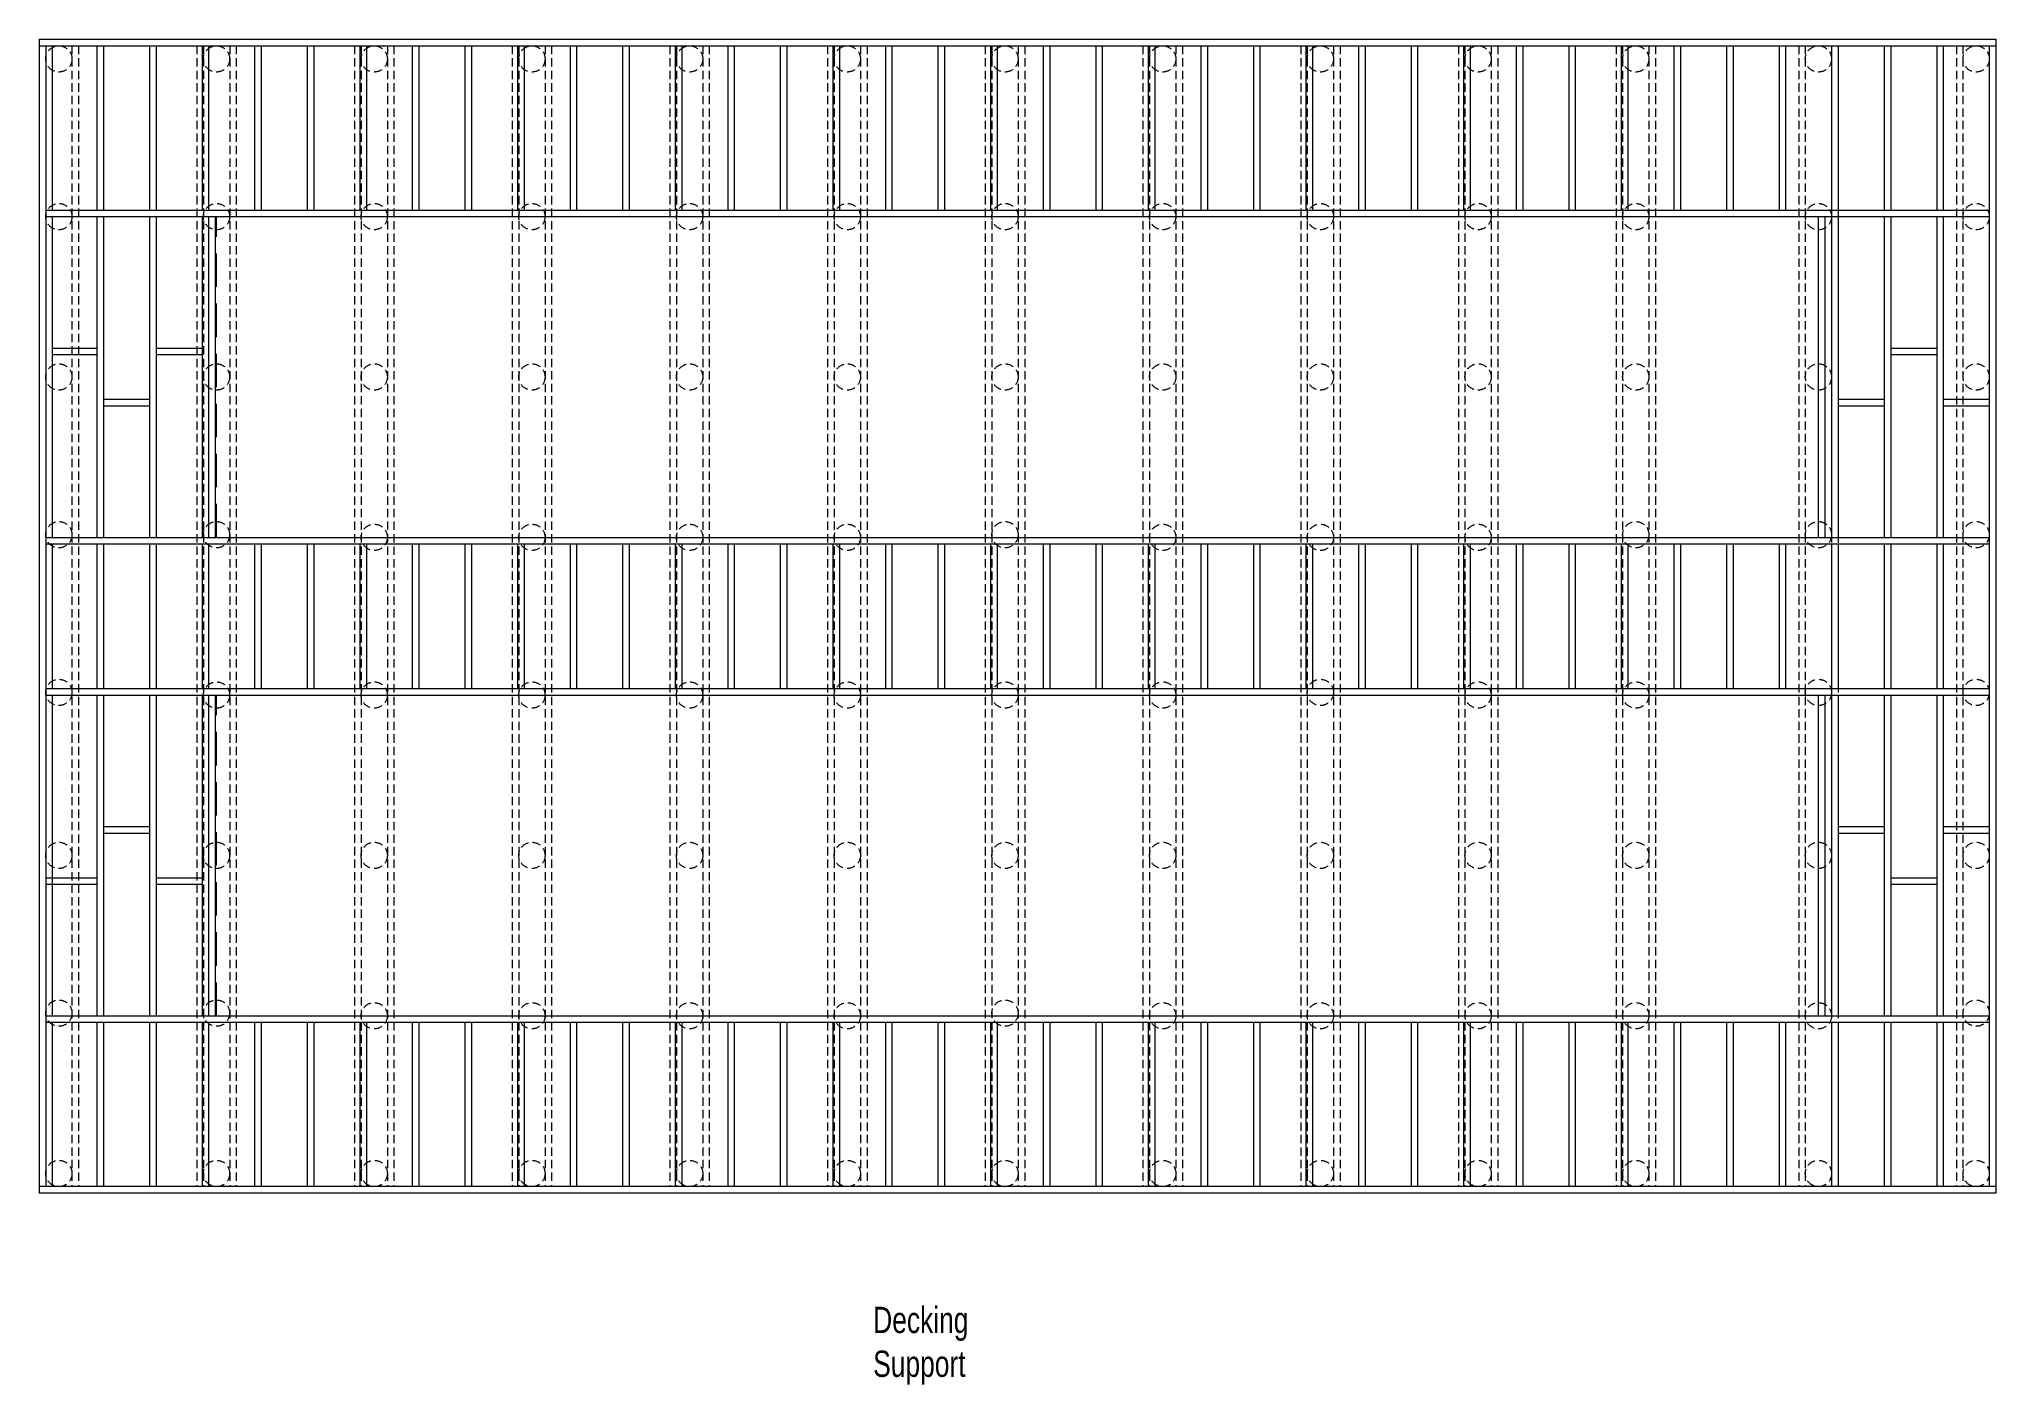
# Model space of a CAD drawing. Header units: centimetres. Extents: x 1546 to 3035, y 565 to 1589.
import ezdxf

# ---------------------------------------------------------------- set-up
doc = ezdxf.new("R2010")
doc.units = ezdxf.units.CM
doc.linetypes.add('DASHED2', pattern=[9.525, 6.35, -3.175])
doc.linetypes.add('DASHEDX2', pattern=[38.1, 25.4, -12.7])
doc.layers.get('0').update_dxf_attribs({"linetype": 'CONTINUOUS', "lineweight": 0})
for name, color, linetype, lineweight in [('deck', 222, 'CONTINUOUS', 0), ('decksupport', 40, 'CONTINUOUS', 0), ('text', 7, 'CONTINUOUS', 0)]:
    doc.layers.add(name, color=color, linetype=linetype, lineweight=lineweight)
doc.styles.get("Standard").update_dxf_attribs({"font": 'txt', "width": 0.75})

# ---------------------------------------------------------------- blocks, each defined once
blk = doc.blocks.new('standard40-outline')
at = {"linetype": 'DASHEDX2'}
for p, q in [((0, 0), (0, 244)), ((0, 244), (1219, 244)), ((1219, 0), (1219, 244)), ((0, 0), (1219, 0))]:
    blk.add_line(p, q, dxfattribs=at)

msp = doc.modelspace()

# ---------------------------------------------------------------- linework, layer by layer
at = {"layer": 'deck', "linetype": 'DASHED2'}
for p, q in [((1545.8, 1589.1), (1545.8, 711.1)), ((1545.8, 1589.1), (3034.8, 1589.1)), ((1545.8, 1584.1), (3034.8, 1584.1)), ((1570.8, 1584.1), (1570.8, 716.1)), ((1575.8, 1584.1), (1575.8, 716.1)), ((1665.8, 1584.1), (1665.8, 716.1)), ((1670.8, 1584.1), (1670.8, 716.1)), ((1690.8, 1584.1), (1690.8, 716.1)), ((1695.8, 1584.1), (1695.8, 716.1)), ((1785.8, 1584.1), (1785.8, 716.1)), ((1790.8, 1584.1), (1790.8, 716.1)), ((1810.8, 1584.1), (1810.8, 716.1)), ((1815.8, 1584.1), (1815.8, 716.1)), ((1905.8, 1584.1), (1905.8, 716.1)), ((1910.8, 1584.1), (1910.8, 716.1)), ((1930.8, 1584.1), (1930.8, 716.1)), ((1935.8, 1584.1), (1935.8, 716.1)), ((2025.8, 1584.1), (2025.8, 716.1)), ((2030.8, 1584.1), (2030.8, 716.1)), ((2050.8, 1584.1), (2050.8, 716.1)), ((2055.8, 1584.1), (2055.8, 716.1)), ((2145.8, 1584.1), (2145.8, 716.1)), ((2150.8, 1584.1), (2150.8, 716.1)), ((2170.8, 1584.1), (2170.8, 716.1)), ((2175.8, 1584.1), (2175.8, 716.1)), ((2265.8, 1584.1), (2265.8, 716.1)), ((2270.8, 1584.1), (2270.8, 716.1)), ((2290.8, 1584.1), (2290.8, 716.1)), ((2295.8, 1584.1), (2295.8, 716.1)), ((2385.8, 1584.1), (2385.8, 716.1)), ((2390.8, 1584.1), (2390.8, 716.1)), ((2410.8, 1584.1), (2410.8, 716.1)), ((2415.8, 1584.1), (2415.8, 716.1)), ((2505.8, 1584.1), (2505.8, 716.1)), ((2510.8, 1584.1), (2510.8, 716.1)), ((2530.8, 1584.1), (2530.8, 716.1)), ((2535.8, 1584.1), (2535.8, 716.1)), ((2625.8, 1584.1), (2625.8, 716.1)), ((2630.8, 1584.1), (2630.8, 716.1)), ((2650.8, 1584.1), (2650.8, 716.1)), ((2655.8, 1584.1), (2655.8, 716.1)), ((2745.8, 1584.1), (2745.8, 716.1)), ((2750.8, 1584.1), (2750.8, 716.1)), ((2770.8, 1584.1), (2770.8, 716.1)), ((2775.8, 1584.1), (2775.8, 716.1)), ((2884.8, 1584.1), (2884.8, 716.1)), ((2889.8, 1584.1), (2889.8, 716.1)), ((2909.8, 1584.1), (2909.8, 716.1)), ((2914.8, 1584.1), (2914.8, 716.1)), ((3004.8, 1584.1), (3004.8, 716.1)), ((3009.8, 1584.1), (3009.8, 716.1)), ((3029.8, 1584.1), (3029.8, 716.1)), ((3034.8, 1589.1), (3034.8, 711.1)), ((3034.8, 716.1), (1545.8, 716.1)), ((3034.8, 711.1), (1545.8, 711.1))]:
    msp.add_line(p, q, dxfattribs=at)
for centre in [(1560.8, 1574.1), (1680.8, 1574.1), (1800.8, 1574.1), (1920.8, 1574.1), (2040.8, 1574.1), (2160.8, 1574.1), (2280.8, 1574.1), (2400.8, 1574.1), (2520.8, 1574.1), (2640.8, 1574.1), (2760.8, 1574.1), (2899.8, 1574.1), (3019.8, 1574.1), (1560.8, 1454.1), (1680.8, 1454.1), (1800.8, 1454.1), (1920.8, 1454.1), (2040.8, 1454.1), (2160.8, 1454.1), (2280.8, 1454.1), (2400.8, 1454.1), (2520.8, 1454.1), (2640.8, 1454.1), (2760.8, 1454.1), (2899.8, 1454.1), (3019.8, 1454.1), (1560.8, 1332.1), (1680.8, 1332.1), (1800.8, 1332.1), (1920.8, 1332.1), (2040.8, 1332.1), (2160.8, 1332.1), (2280.8, 1332.1), (2400.8, 1332.1), (2520.8, 1332.1), (2640.8, 1332.1), (2760.8, 1332.1), (2899.8, 1332.1), (3019.8, 1332.1), (1560.8, 1212.1), (1680.8, 1212.1), (2280.8, 1212.1), (2760.8, 1212.1), (2899.8, 1212.1), (3019.8, 1212.1), (1800.8, 1210.1), (1920.8, 1210.1), (2040.8, 1210.1), (2160.8, 1210.1), (2400.8, 1210.1), (2520.8, 1210.1), (2640.8, 1210.1), (1560.8, 1092.1), (2520.8, 1092.1), (2899.8, 1092.1), (3019.8, 1092.1), (1680.8, 1090.1), (1800.8, 1090.1), (1920.8, 1090.1), (2040.8, 1090.1), (2160.8, 1090.1), (2280.8, 1090.1), (2400.8, 1090.1), (2640.8, 1090.1), (2760.8, 1090.1), (1560.8, 968.1), (1680.8, 968.1), (1800.8, 968.1), (1920.8, 968.1), (2040.8, 968.1), (2160.8, 968.1), (2280.8, 968.1), (2400.8, 968.1), (2520.8, 968.1), (2640.8, 968.1), (2760.8, 968.1), (2899.8, 968.1), (3019.8, 968.1), (1560.8, 848.1), (1680.8, 848.1), (1800.8, 846.1), (1920.8, 846.1), (2040.8, 846.1), (2160.8, 846.1), (2280.8, 848.1), (2400.8, 846.1), (2520.8, 846.1), (2640.8, 846.1), (2760.8, 846.1), (2899.8, 846.1), (3019.8, 848.1), (1560.8, 726.1), (1680.8, 726.1), (1800.8, 726.1), (1920.8, 726.1), (2040.8, 726.1), (2160.8, 726.1), (2280.8, 726.1), (2400.8, 726.1), (2520.8, 726.1), (2640.8, 726.1), (2760.8, 726.1), (2899.8, 726.1), (3019.8, 726.1)]:
    msp.add_circle(centre, 10, dxfattribs=at)
at = {"layer": 'decksupport'}
for p, q in [((1545.8, 1589.1), (3034.8, 1589.1)), ((1545.8, 1589.1), (1545.8, 711.1)), ((1545.8, 1584.1), (3034.8, 1584.1)), ((1550.8, 1584.1), (1550.8, 716.1)), ((1555.8, 1584.1), (1555.8, 1459.1)), ((1589.8, 1584.1), (1589.8, 1459.1)), ((1594.8, 1584.1), (1594.8, 1459.1)), ((1629.8, 1584.1), (1629.8, 1459.1)), ((1634.8, 1584.1), (1634.8, 1459.1)), ((1669.8, 1584.1), (1669.8, 1459.1)), ((1674.8, 1584.1), (1674.8, 1459.1)), ((1709.8, 1584.1), (1709.8, 1459.1)), ((1714.8, 1584.1), (1714.8, 1459.1)), ((1749.8, 1584.1), (1749.8, 1459.1)), ((1754.8, 1584.1), (1754.8, 1459.1)), ((1789.8, 1584.1), (1789.8, 1459.1)), ((1794.8, 1584.1), (1794.8, 1459.1)), ((1829.8, 1584.1), (1829.8, 1459.1)), ((1834.8, 1584.1), (1834.8, 1459.1)), ((1869.8, 1584.1), (1869.8, 1459.1)), ((1874.8, 1584.1), (1874.8, 1459.1)), ((1909.8, 1584.1), (1909.8, 1459.1)), ((1914.8, 1584.1), (1914.8, 1459.1)), ((1949.8, 1584.1), (1949.8, 1459.1)), ((1954.8, 1584.1), (1954.8, 1459.1)), ((1989.8, 1584.1), (1989.8, 1459.1)), ((1994.8, 1584.1), (1994.8, 1459.1)), ((2029.8, 1584.1), (2029.8, 1459.1)), ((2034.8, 1584.1), (2034.8, 1459.1)), ((2069.8, 1584.1), (2069.8, 1459.1)), ((2074.8, 1584.1), (2074.8, 1459.1)), ((2109.8, 1584.1), (2109.8, 1459.1)), ((2114.8, 1584.1), (2114.8, 1459.1)), ((2149.8, 1584.1), (2149.8, 1459.1)), ((2154.8, 1584.1), (2154.8, 1459.1)), ((2189.8, 1584.1), (2189.8, 1459.1)), ((2194.8, 1584.1), (2194.8, 1459.1)), ((2229.8, 1584.1), (2229.8, 1459.1)), ((2234.8, 1584.1), (2234.8, 1459.1)), ((2269.8, 1584.1), (2269.8, 1459.1)), ((2274.8, 1584.1), (2274.8, 1459.1)), ((2309.8, 1584.1), (2309.8, 1459.1)), ((2314.8, 1584.1), (2314.8, 1459.1)), ((2349.8, 1584.1), (2349.8, 1459.1)), ((2354.8, 1584.1), (2354.8, 1459.1)), ((2389.8, 1584.1), (2389.8, 1459.1)), ((2394.8, 1584.1), (2394.8, 1459.1)), ((2429.8, 1584.1), (2429.8, 1459.1)), ((2434.8, 1584.1), (2434.8, 1459.1)), ((2469.8, 1584.1), (2469.8, 1459.1)), ((2474.8, 1584.1), (2474.8, 1459.1)), ((2509.8, 1584.1), (2509.8, 1459.1)), ((2514.8, 1584.1), (2514.8, 1459.1)), ((2549.8, 1584.1), (2549.8, 1459.1)), ((2554.8, 1584.1), (2554.8, 1459.1)), ((2589.8, 1584.1), (2589.8, 1459.1)), ((2594.8, 1584.1), (2594.8, 1459.1)), ((2629.8, 1584.1), (2629.8, 1459.1)), ((2634.8, 1584.1), (2634.8, 1459.1)), ((2669.8, 1584.1), (2669.8, 1459.1)), ((2674.8, 1584.1), (2674.8, 1459.1)), ((2709.8, 1584.1), (2709.8, 1459.1)), ((2714.8, 1584.1), (2714.8, 1459.1)), ((2749.8, 1584.1), (2749.8, 1459.1)), ((2754.8, 1584.1), (2754.8, 1459.1)), ((2789.8, 1584.1), (2789.8, 1459.1)), ((2794.8, 1584.1), (2794.8, 1459.1)), ((2829.8, 1584.1), (2829.8, 1459.1)), ((2834.8, 1584.1), (2834.8, 1459.1)), ((2869.8, 1584.1), (2869.8, 1459.1)), ((2874.8, 1584.1), (2874.8, 1459.1)), ((2909.8, 1584.1), (2909.8, 1459.1)), ((2914.8, 1584.1), (2914.8, 1459.1)), ((2949.8, 1584.1), (2949.8, 1459.1)), ((2954.8, 1584.1), (2954.8, 1459.1)), ((2989.8, 1584.1), (2989.8, 1459.1)), ((2994.8, 1584.1), (2994.8, 1459.1)), ((3029.8, 1584.1), (3029.8, 1459.1)), ((3034.8, 1589.1), (3034.8, 711.1)), ((1550.8, 1459.1), (1674.8, 1459.1)), ((1550.8, 1454.1), (1634.8, 1454.1)), ((1555.8, 1454.1), (1555.8, 1210.1)), ((1589.8, 1454.1), (1589.8, 1210.1)), ((1594.8, 1454.1), (1594.8, 1210.1)), ((1629.8, 1454.1), (1629.8, 1210.1)), ((1634.8, 1454.1), (1669.8, 1454.1)), ((1634.8, 1454.1), (1634.8, 1210.1)), ((1669.8, 1454.1), (1669.8, 1210.1)), ((1669.8, 1454.1), (3029.8, 1454.1)), ((1674.8, 1459.1), (3029.8, 1459.1)), ((1674.8, 1454.1), (1674.8, 1210.1)), ((1679.8, 1454.1), (1679.8, 1210.1)), ((2899.8, 1210.1), (2899.8, 1454.1)), ((2904.8, 1210.1), (2904.8, 1454.1)), ((2909.8, 1454.1), (2909.8, 1210.1)), ((2914.8, 1454.1), (2914.8, 1210.1)), ((2949.8, 1454.1), (2949.8, 1210.1)), ((2954.8, 1454.1), (2954.8, 1210.1)), ((2989.8, 1454.1), (2989.8, 1210.1)), ((2994.8, 1454.1), (2994.8, 1210.1)), ((3029.8, 1459.1), (3029.8, 1454.1)), ((3029.8, 1454.1), (3029.8, 716.1)), ((1555.8, 1354.1), (1589.8, 1354.1)), ((1555.8, 1349.1), (1589.8, 1349.1)), ((1634.8, 1354.1), (1669.8, 1354.1)), ((1634.8, 1349.1), (1669.8, 1349.1)), ((2954.8, 1354.1), (2989.8, 1354.1)), ((2954.8, 1349.1), (2989.8, 1349.1)), ((1594.8, 1315.1), (1629.8, 1315.1)), ((2914.8, 1315.1), (2949.8, 1315.1)), ((2994.8, 1315.1), (3029.8, 1315.1)), ((1594.8, 1310.1), (1629.8, 1310.1)), ((2914.8, 1310.1), (2949.8, 1310.1)), ((2994.8, 1310.1), (3029.8, 1310.1)), ((1550.8, 1210.1), (3029.8, 1210.1)), ((1550.8, 1205.1), (3029.8, 1205.1)), ((1555.8, 1205.1), (1555.8, 1095.1)), ((1589.8, 1205.1), (1589.8, 1095.1)), ((1594.8, 1205.1), (1594.8, 1095.1)), ((1629.8, 1205.1), (1629.8, 1095.1)), ((1634.8, 1205.1), (1634.8, 1095.1)), ((1669.8, 1205.1), (1669.8, 1095.1)), ((1674.8, 1205.1), (1674.8, 1095.1)), ((1709.8, 1205.1), (1709.8, 1095.1)), ((1714.8, 1205.1), (1714.8, 1095.1)), ((1749.8, 1205.1), (1749.8, 1095.1)), ((1754.8, 1205.1), (1754.8, 1095.1)), ((1789.8, 1205.1), (1789.8, 1095.1)), ((1794.8, 1205.1), (1794.8, 1095.1)), ((1829.8, 1205.1), (1829.8, 1095.1)), ((1834.8, 1205.1), (1834.8, 1095.1)), ((1869.8, 1205.1), (1869.8, 1095.1)), ((1874.8, 1205.1), (1874.8, 1095.1)), ((1909.8, 1205.1), (1909.8, 1095.1)), ((1914.8, 1205.1), (1914.8, 1095.1)), ((1949.8, 1205.1), (1949.8, 1095.1)), ((1954.8, 1205.1), (1954.8, 1095.1)), ((1989.8, 1205.1), (1989.8, 1095.1)), ((1994.8, 1205.1), (1994.8, 1095.1)), ((2029.8, 1205.1), (2029.8, 1095.1)), ((2034.8, 1205.1), (2034.8, 1095.1)), ((2069.8, 1205.1), (2069.8, 1095.1)), ((2074.8, 1205.1), (2074.8, 1095.1)), ((2109.8, 1205.1), (2109.8, 1095.1)), ((2114.8, 1205.1), (2114.8, 1095.1)), ((2149.8, 1205.1), (2149.8, 1095.1)), ((2154.8, 1205.1), (2154.8, 1095.1)), ((2189.8, 1205.1), (2189.8, 1095.1)), ((2194.8, 1205.1), (2194.8, 1095.1)), ((2229.8, 1205.1), (2229.8, 1095.1)), ((2234.8, 1205.1), (2234.8, 1095.1)), ((2269.8, 1205.1), (2269.8, 1095.1)), ((2274.8, 1205.1), (2274.8, 1095.1)), ((2309.8, 1205.1), (2309.8, 1095.1)), ((2314.8, 1205.1), (2314.8, 1095.1)), ((2349.8, 1205.1), (2349.8, 1095.1)), ((2354.8, 1205.1), (2354.8, 1095.1)), ((2389.8, 1205.1), (2389.8, 1095.1)), ((2394.8, 1205.1), (2394.8, 1095.1)), ((2429.8, 1205.1), (2429.8, 1095.1)), ((2434.8, 1205.1), (2434.8, 1095.1)), ((2469.8, 1205.1), (2469.8, 1095.1)), ((2474.8, 1205.1), (2474.8, 1095.1)), ((2509.8, 1205.1), (2509.8, 1095.1)), ((2514.8, 1205.1), (2514.8, 1095.1)), ((2549.8, 1205.1), (2549.8, 1095.1)), ((2554.8, 1205.1), (2554.8, 1095.1)), ((2589.8, 1205.1), (2589.8, 1095.1)), ((2594.8, 1205.1), (2594.8, 1095.1)), ((2629.8, 1205.1), (2629.8, 1095.1)), ((2634.8, 1205.1), (2634.8, 1095.1)), ((2669.8, 1205.1), (2669.8, 1095.1)), ((2674.8, 1205.1), (2674.8, 1095.1)), ((2709.8, 1205.1), (2709.8, 1095.1)), ((2714.8, 1205.1), (2714.8, 1095.1)), ((2749.8, 1205.1), (2749.8, 1095.1)), ((2754.8, 1205.1), (2754.8, 1095.1)), ((2789.8, 1205.1), (2789.8, 1095.1)), ((2794.8, 1205.1), (2794.8, 1095.1)), ((2829.8, 1205.1), (2829.8, 1095.1)), ((2834.8, 1205.1), (2834.8, 1095.1)), ((2869.8, 1205.1), (2869.8, 1095.1)), ((2874.8, 1205.1), (2874.8, 1095.1)), ((2909.8, 1205.1), (2909.8, 1095.1)), ((2914.8, 1205.1), (2914.8, 1095.1)), ((2949.8, 1205.1), (2949.8, 1095.1)), ((2954.8, 1205.1), (2954.8, 1095.1)), ((2989.8, 1205.1), (2989.8, 1095.1)), ((2994.8, 1205.1), (2994.8, 1095.1)), ((1550.8, 1095.1), (3029.8, 1095.1)), ((1550.8, 1090.1), (3029.8, 1090.1)), ((1555.8, 1090.1), (1555.8, 846.1)), ((1589.8, 1090.1), (1589.8, 846.1)), ((1594.8, 1090.1), (1594.8, 846.1)), ((1629.8, 1090.1), (1629.8, 846.1)), ((1634.8, 1090.1), (1634.8, 846.1)), ((1669.8, 1090.1), (1669.8, 846.1)), ((1674.8, 1090.1), (1674.8, 846.1)), ((1679.8, 1090.1), (1679.8, 846.1)), ((2899.8, 846.1), (2899.8, 1090.1)), ((2904.8, 846.1), (2904.8, 1090.1)), ((2909.8, 1090.1), (2909.8, 846.1)), ((2914.8, 1090.1), (2914.8, 846.1)), ((2949.8, 1090.1), (2949.8, 846.1)), ((2954.8, 1090.1), (2954.8, 846.1)), ((2989.8, 1090.1), (2989.8, 846.1)), ((2994.8, 1090.1), (2994.8, 846.1)), ((1594.8, 990.1), (1629.8, 990.1)), ((1594.8, 985.1), (1629.8, 985.1)), ((2914.8, 990.1), (2949.8, 990.1)), ((2914.8, 985.1), (2949.8, 985.1)), ((2994.8, 990.1), (3029.8, 990.1)), ((2994.8, 985.1), (3029.8, 985.1)), ((1550.8, 951.1), (1589.8, 951.1)), ((1550.8, 946.1), (1589.8, 946.1)), ((1634.8, 951.1), (1669.8, 951.1)), ((1634.8, 946.1), (1669.8, 946.1)), ((2954.8, 951.1), (2989.8, 951.1)), ((2954.8, 946.1), (2989.8, 946.1)), ((1550.8, 846.1), (3029.8, 846.1)), ((1550.8, 841.1), (3029.8, 841.1)), ((1555.8, 841.1), (1555.8, 716.1)), ((1589.8, 841.1), (1589.8, 716.1)), ((1594.8, 841.1), (1594.8, 716.1)), ((1629.8, 841.1), (1629.8, 716.1)), ((1634.8, 841.1), (1634.8, 716.1)), ((1669.8, 841.1), (1669.8, 716.1)), ((1674.8, 841.1), (1674.8, 716.1)), ((1709.8, 841.1), (1709.8, 716.1)), ((1714.8, 841.1), (1714.8, 716.1)), ((1749.8, 841.1), (1749.8, 716.1)), ((1754.8, 841.1), (1754.8, 716.1)), ((1789.8, 841.1), (1789.8, 716.1)), ((1794.8, 841.1), (1794.8, 716.1)), ((1829.8, 841.1), (1829.8, 716.1)), ((1834.8, 841.1), (1834.8, 716.1)), ((1869.8, 841.1), (1869.8, 716.1)), ((1874.8, 841.1), (1874.8, 716.1)), ((1909.8, 841.1), (1909.8, 716.1)), ((1914.8, 841.1), (1914.8, 716.1)), ((1949.8, 841.1), (1949.8, 716.1)), ((1954.8, 841.1), (1954.8, 716.1)), ((1989.8, 841.1), (1989.8, 716.1)), ((1994.8, 841.1), (1994.8, 716.1)), ((2029.8, 841.1), (2029.8, 716.1)), ((2034.8, 841.1), (2034.8, 716.1)), ((2069.8, 841.1), (2069.8, 716.1)), ((2074.8, 841.1), (2074.8, 716.1)), ((2109.8, 841.1), (2109.8, 716.1)), ((2114.8, 841.1), (2114.8, 716.1)), ((2149.8, 841.1), (2149.8, 716.1)), ((2154.8, 841.1), (2154.8, 716.1)), ((2189.8, 841.1), (2189.8, 716.1)), ((2194.8, 841.1), (2194.8, 716.1)), ((2229.8, 841.1), (2229.8, 716.1)), ((2234.8, 841.1), (2234.8, 716.1)), ((2269.8, 841.1), (2269.8, 716.1)), ((2274.8, 841.1), (2274.8, 716.1)), ((2309.8, 841.1), (2309.8, 716.1)), ((2314.8, 841.1), (2314.8, 716.1)), ((2349.8, 841.1), (2349.8, 716.1)), ((2354.8, 841.1), (2354.8, 716.1)), ((2389.8, 841.1), (2389.8, 716.1)), ((2394.8, 841.1), (2394.8, 716.1)), ((2429.8, 841.1), (2429.8, 716.1)), ((2434.8, 841.1), (2434.8, 716.1)), ((2469.8, 841.1), (2469.8, 716.1)), ((2474.8, 841.1), (2474.8, 716.1)), ((2509.8, 841.1), (2509.8, 716.1)), ((2514.8, 841.1), (2514.8, 716.1)), ((2549.8, 841.1), (2549.8, 716.1)), ((2554.8, 841.1), (2554.8, 716.1)), ((2589.8, 841.1), (2589.8, 716.1)), ((2594.8, 841.1), (2594.8, 716.1)), ((2629.8, 841.1), (2629.8, 716.1)), ((2634.8, 841.1), (2634.8, 716.1)), ((2669.8, 841.1), (2669.8, 716.1)), ((2674.8, 841.1), (2674.8, 716.1)), ((2709.8, 841.1), (2709.8, 716.1)), ((2714.8, 841.1), (2714.8, 716.1)), ((2749.8, 841.1), (2749.8, 716.1)), ((2754.8, 841.1), (2754.8, 716.1)), ((2789.8, 841.1), (2789.8, 716.1)), ((2794.8, 841.1), (2794.8, 716.1)), ((2829.8, 841.1), (2829.8, 716.1)), ((2834.8, 841.1), (2834.8, 716.1)), ((2869.8, 841.1), (2869.8, 716.1)), ((2874.8, 841.1), (2874.8, 716.1)), ((2909.8, 841.1), (2909.8, 716.1)), ((2914.8, 841.1), (2914.8, 716.1)), ((2949.8, 841.1), (2949.8, 716.1)), ((2954.8, 841.1), (2954.8, 716.1)), ((2989.8, 841.1), (2989.8, 716.1)), ((2994.8, 841.1), (2994.8, 716.1)), ((3034.8, 716.1), (1545.8, 716.1)), ((3034.8, 711.1), (1545.8, 711.1))]:
    msp.add_line(p, q, dxfattribs=at)

# ---------------------------------------------------------------- block references
at = {"linetype": 'DASHEDX2'}
for p in [(1680.8, 1210.1), (1680.8, 846.1)]:
    msp.add_blockref('standard40-outline', p, dxfattribs=at)

# ---------------------------------------------------------------- texts
at = {"layer": 'text', "insert": (2180.5, 595), "char_height": 20, "width": 100, "attachment_point": 4}
msp.add_mtext('Decking Support', dxfattribs=at)

doc.saveas('drawing.dxf')
